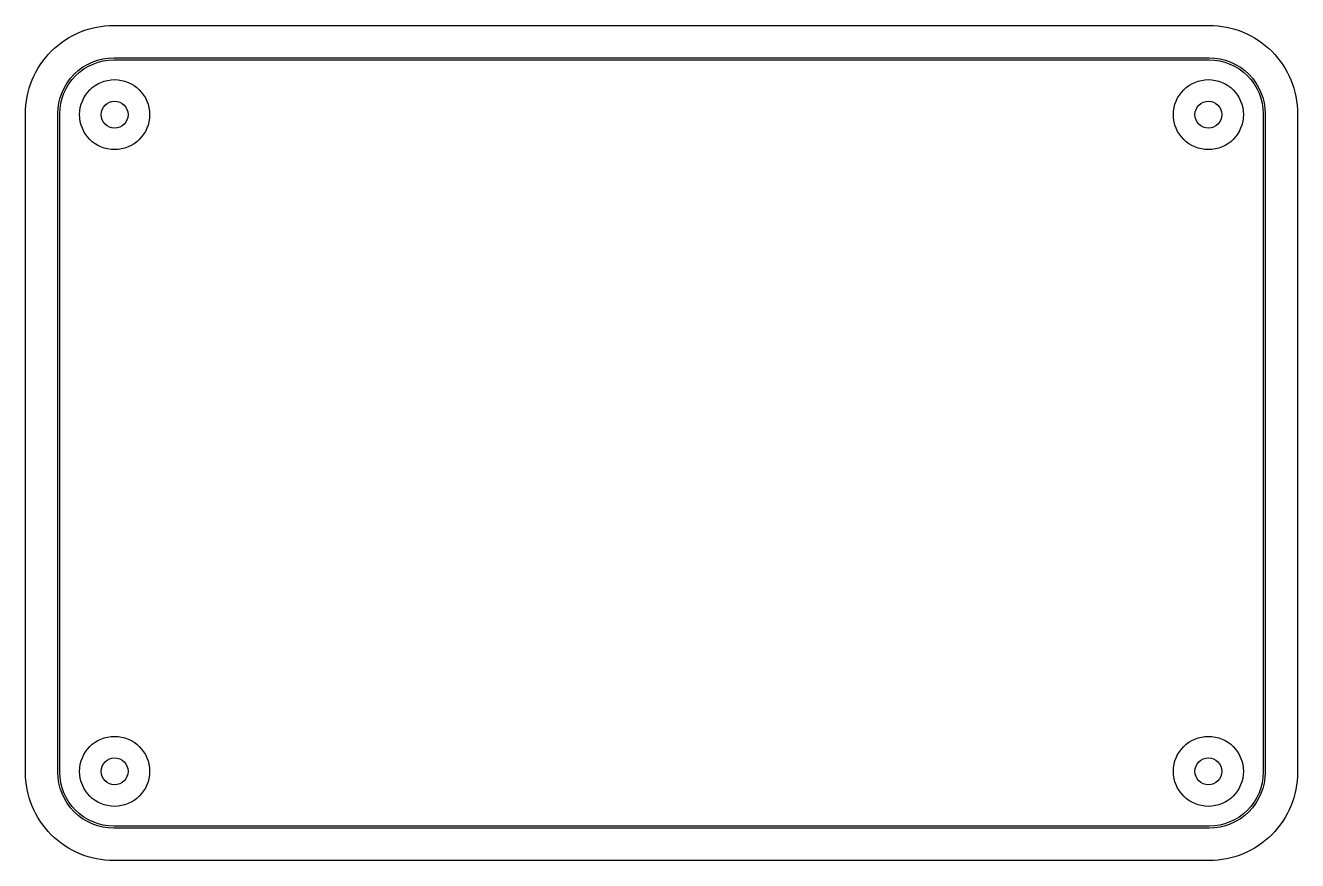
# Model space of a CAD drawing. Header units: millimetres. Extents: x -3 to 115, y -3 to 74.
import ezdxf

# ---------------------------------------------------------------- set-up
doc = ezdxf.new("R2010")
doc.units = ezdxf.units.MM
doc.layers.get('0').update_dxf_attribs({"linetype": 'CONTINUOUS'})

msp = doc.modelspace()

# ---------------------------------------------------------------- linework, layer by layer
for points in [[(106.76, -3.2), (5, -3.2, -0.414214), (-3.2, 5), (-3.2, 66.12, -0.414214), (5, 74.32), (106.76, 74.32, -0.414214), (114.96, 66.12), (114.96, 5, -0.414214)], [(106.76, -0.2), (5, -0.2, -0.414214), (-0.2, 5), (-0.2, 66.12, -0.414214), (5, 71.32), (106.76, 71.32, -0.414214), (111.96, 66.12), (111.96, 5, -0.414214)], [(111.76, 66.12), (111.76, 5, -0.414214), (106.76, 0), (5, 0, -0.414214), (0, 5), (0, 66.12, -0.414214), (5, 71.12), (106.76, 71.12, -0.414214)]]:
    msp.add_lwpolyline(points, format="xyb", close=True)
for centre, radius in [((5.08, 66.04), 3.25), ((106.68, 66.04), 3.25), ((5.08, 66.04), 1.25), ((5.08, 66.04), 1.25), ((106.68, 66.04), 1.25), ((106.68, 66.04), 1.25), ((5.08, 5.08), 3.25), ((106.68, 5.08), 3.25), ((5.08, 5.08), 1.25), ((5.08, 5.08), 1.25), ((106.68, 5.08), 1.25), ((106.68, 5.08), 1.25)]:
    msp.add_circle(centre, radius)

doc.saveas('drawing.dxf')
